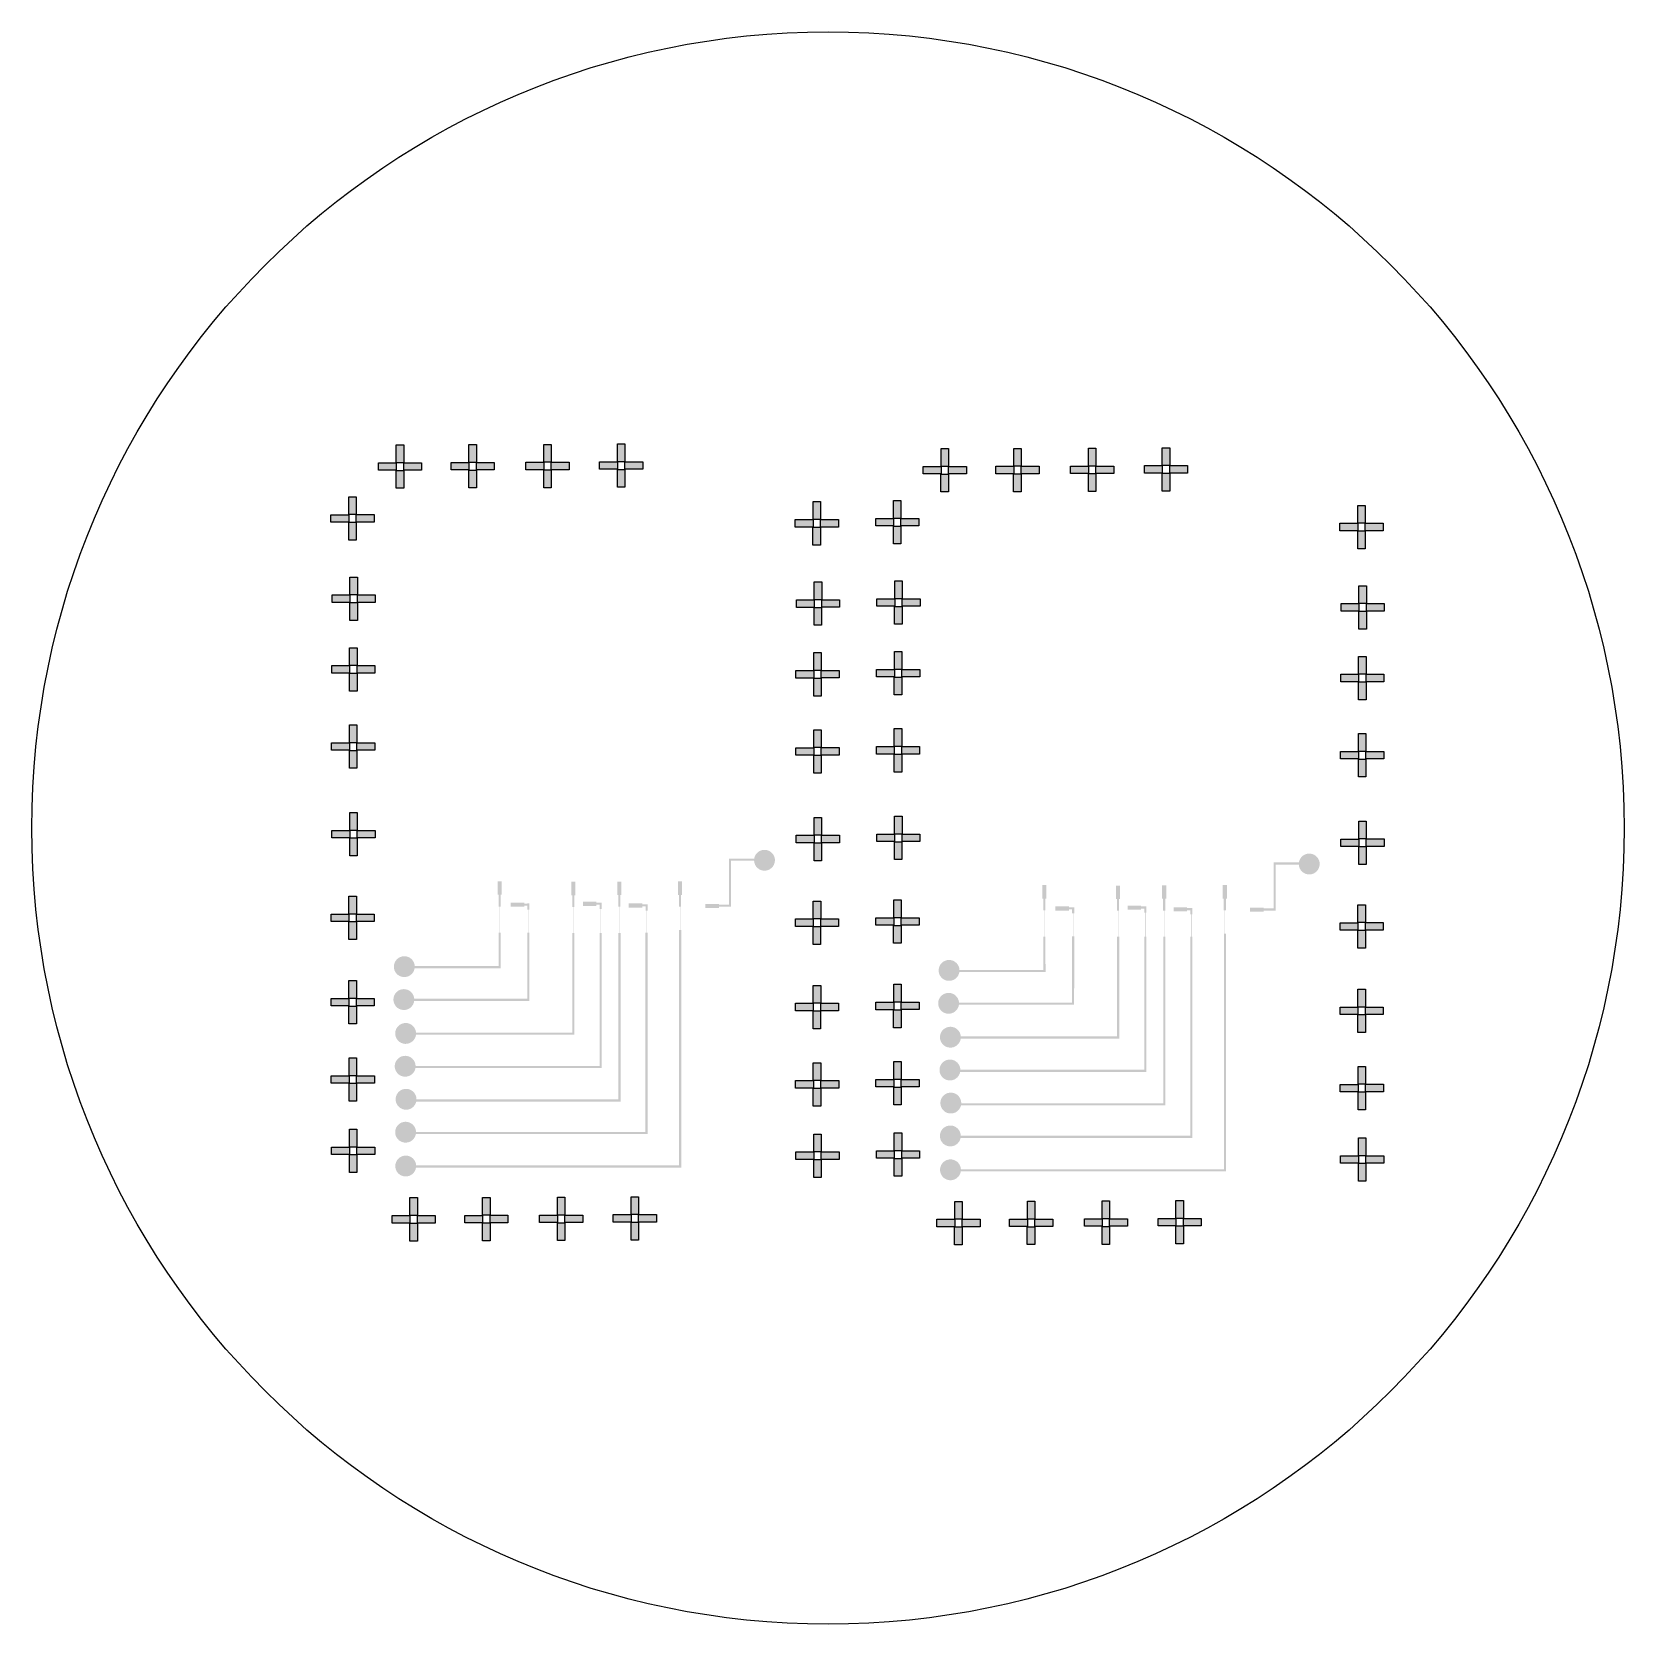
# Model space of a CAD drawing. Header units: inches. Extents: x 14.9 to 91.1, y 19.1 to 95.3.
import ezdxf

# ---------------------------------------------------------------- set-up
doc = ezdxf.new("R2010")
doc.units = ezdxf.units.IN
doc.header["$MEASUREMENT"] = 0

msp = doc.modelspace()

# ---------------------------------------------------------------- hatches: boundary and pattern name
h = msp.add_hatch(color=5)
h.dxf.hatch_style = 1
h.paths.add_polyline_path([(30.38, 73.055), (30.023, 73.055), (30.023, 72.199), (30.38, 72.199)])
h.paths.add_polyline_path([(31.236, 72.199), (30.38, 72.199), (30.38, 71.841), (31.236, 71.841)])
h.paths.add_polyline_path([(30.024, 72.198), (29.168, 72.198), (29.168, 71.84), (30.024, 71.84)])
h.paths.add_polyline_path([(30.378, 71.835), (30.021, 71.835), (30.021, 70.979), (30.378, 70.979)])
h.paths.add_polyline_path([(30.437, 69.212), (30.079, 69.212), (30.079, 68.356), (30.437, 68.356)])
h.paths.add_polyline_path([(30.08, 68.355), (29.225, 68.355), (29.225, 67.997), (30.08, 67.997)])
h.paths.add_polyline_path([(30.434, 67.992), (30.077, 67.992), (30.077, 67.136), (30.434, 67.136)])
h.paths.add_polyline_path([(31.292, 68.356), (30.436, 68.356), (30.436, 67.998), (31.292, 67.998)])
h.paths.add_polyline_path([(30.419, 65.83), (30.062, 65.83), (30.062, 64.974), (30.419, 64.974)])
h.paths.add_polyline_path([(30.063, 64.973), (29.207, 64.973), (29.207, 64.615), (30.063, 64.615)])
h.paths.add_polyline_path([(30.417, 64.609), (30.059, 64.609), (30.059, 63.754), (30.417, 63.754)])
h.paths.add_polyline_path([(31.275, 64.974), (30.419, 64.974), (30.419, 64.616), (31.275, 64.616)])
h.paths.add_polyline_path([(30.415, 62.138), (30.058, 62.138), (30.058, 61.282), (30.415, 61.282)])
h.paths.add_polyline_path([(30.059, 61.281), (29.203, 61.281), (29.203, 60.923), (30.059, 60.923)])
h.paths.add_polyline_path([(30.413, 60.918), (30.055, 60.918), (30.055, 60.062), (30.413, 60.062)])
h.paths.add_polyline_path([(31.271, 61.282), (30.415, 61.282), (30.415, 60.925), (31.271, 60.925)])
h.paths.add_polyline_path([(30.43, 57.947), (30.073, 57.947), (30.073, 57.091), (30.43, 57.091)])
h.paths.add_polyline_path([(30.074, 57.09), (29.218, 57.09), (29.218, 56.733), (30.074, 56.733)])
h.paths.add_polyline_path([(30.428, 56.727), (30.07, 56.727), (30.07, 55.871), (30.428, 55.871)])
h.paths.add_polyline_path([(31.286, 57.091), (30.43, 57.091), (30.43, 56.734), (31.286, 56.734)])
h.paths.add_polyline_path([(30.389, 53.943), (30.032, 53.943), (30.032, 53.087), (30.389, 53.087)])
h.paths.add_polyline_path([(30.033, 53.086), (29.177, 53.086), (29.177, 52.729), (30.033, 52.729)])
h.paths.add_polyline_path([(30.387, 52.723), (30.029, 52.723), (30.029, 51.867), (30.387, 51.867)])
h.paths.add_polyline_path([(31.245, 53.087), (30.389, 53.087), (30.389, 52.73), (31.245, 52.73)])
h.paths.add_polyline_path([(30.388, 49.905), (30.031, 49.905), (30.031, 49.049), (30.388, 49.049)])
h.paths.add_polyline_path([(30.032, 49.048), (29.176, 49.048), (29.176, 48.69), (30.032, 48.69)])
h.paths.add_polyline_path([(30.386, 48.685), (30.028, 48.685), (30.028, 47.829), (30.386, 47.829)])
h.paths.add_polyline_path([(31.243, 49.049), (30.388, 49.049), (30.388, 48.692), (31.243, 48.692)])
h.paths.add_polyline_path([(30.395, 46.207), (30.037, 46.207), (30.037, 45.351), (30.395, 45.351)])
h.paths.add_polyline_path([(30.038, 45.35), (29.183, 45.35), (29.183, 44.992), (30.038, 44.992)])
h.paths.add_polyline_path([(30.392, 44.987), (30.035, 44.987), (30.035, 44.131), (30.392, 44.131)])
h.paths.add_polyline_path([(31.25, 45.351), (30.394, 45.351), (30.394, 44.993), (31.25, 44.993)])
h.paths.add_polyline_path([(30.415, 42.792), (30.058, 42.792), (30.058, 41.936), (30.415, 41.936)])
h.paths.add_polyline_path([(30.059, 41.935), (29.203, 41.935), (29.203, 41.578), (30.059, 41.578)])
h.paths.add_polyline_path([(30.413, 41.572), (30.056, 41.572), (30.056, 40.716), (30.413, 40.716)])
h.paths.add_polyline_path([(31.271, 41.936), (30.415, 41.936), (30.415, 41.579), (31.271, 41.579)])
h.paths.add_polyline_path([(33.308, 39.514), (32.951, 39.514), (32.951, 38.658), (33.308, 38.658)])
h.paths.add_polyline_path([(32.952, 38.657), (32.096, 38.657), (32.096, 38.299), (32.952, 38.299)])
h.paths.add_polyline_path([(33.306, 38.294), (32.948, 38.294), (32.948, 37.438), (33.306, 37.438)])
h.paths.add_polyline_path([(34.163, 38.658), (33.308, 38.658), (33.308, 38.301), (34.163, 38.301)])
h.paths.add_polyline_path([(36.784, 39.525), (36.427, 39.525), (36.427, 38.67), (36.784, 38.67)])
h.paths.add_polyline_path([(36.428, 38.668), (35.572, 38.668), (35.572, 38.311), (36.428, 38.311)])
h.paths.add_polyline_path([(36.782, 38.305), (36.424, 38.305), (36.424, 37.449), (36.782, 37.449)])
h.paths.add_polyline_path([(37.64, 38.669), (36.784, 38.669), (36.784, 38.312), (37.64, 38.312)])
h.paths.add_polyline_path([(40.366, 39.536), (40.009, 39.536), (40.009, 38.68), (40.366, 38.68)])
h.paths.add_polyline_path([(40.364, 38.316), (40.006, 38.316), (40.006, 37.46), (40.364, 37.46)])
h.paths.add_polyline_path([(41.222, 38.68), (40.366, 38.68), (40.366, 38.323), (41.222, 38.323)])
h.paths.add_polyline_path([(40.01, 38.679), (39.154, 38.679), (39.154, 38.321), (40.01, 38.321)])
h.paths.add_polyline_path([(43.895, 39.558), (43.538, 39.558), (43.538, 38.702), (43.895, 38.702)])
h.paths.add_polyline_path([(43.539, 38.701), (42.683, 38.701), (42.683, 38.344), (43.539, 38.344)])
h.paths.add_polyline_path([(43.893, 38.338), (43.535, 38.338), (43.535, 37.482), (43.893, 37.482)])
h.paths.add_polyline_path([(44.751, 38.702), (43.895, 38.702), (43.895, 38.345), (44.751, 38.345)])
h.paths.add_polyline_path([(52.632, 42.559), (52.275, 42.559), (52.275, 41.703), (52.632, 41.703)])
h.paths.add_polyline_path([(52.276, 41.702), (51.42, 41.702), (51.42, 41.345), (52.276, 41.345)])
h.paths.add_polyline_path([(52.63, 41.339), (52.273, 41.339), (52.273, 40.483), (52.63, 40.483)])
h.paths.add_polyline_path([(53.488, 41.703), (52.632, 41.703), (52.632, 41.346), (53.488, 41.346)])
h.paths.add_polyline_path([(52.612, 45.974), (52.254, 45.974), (52.254, 45.118), (52.612, 45.118)])
h.paths.add_polyline_path([(52.609, 44.754), (52.252, 44.754), (52.252, 43.898), (52.609, 43.898)])
h.paths.add_polyline_path([(53.467, 45.118), (52.611, 45.118), (52.611, 44.761), (53.467, 44.761)])
h.paths.add_polyline_path([(52.255, 45.117), (51.4, 45.117), (51.4, 44.759), (52.255, 44.759)])
h.paths.add_polyline_path([(52.605, 49.672), (52.248, 49.672), (52.248, 48.816), (52.605, 48.816)])
h.paths.add_polyline_path([(52.603, 48.452), (52.245, 48.452), (52.245, 47.596), (52.603, 47.596)])
h.paths.add_polyline_path([(52.249, 48.815), (51.393, 48.815), (51.393, 48.458), (52.249, 48.458)])
h.paths.add_polyline_path([(53.46, 48.816), (52.605, 48.816), (52.605, 48.459), (53.46, 48.459)])
h.paths.add_polyline_path([(52.606, 53.71), (52.249, 53.71), (52.249, 52.854), (52.606, 52.854)])
h.paths.add_polyline_path([(52.604, 52.49), (52.246, 52.49), (52.246, 51.634), (52.604, 51.634)])
h.paths.add_polyline_path([(52.25, 52.853), (51.394, 52.853), (51.394, 52.496), (52.25, 52.496)])
h.paths.add_polyline_path([(53.462, 52.854), (52.606, 52.854), (52.606, 52.497), (53.462, 52.497)])
h.paths.add_polyline_path([(52.647, 57.714), (52.29, 57.714), (52.29, 56.858), (52.647, 56.858)])
h.paths.add_polyline_path([(52.645, 56.494), (52.287, 56.494), (52.287, 55.638), (52.645, 55.638)])
h.paths.add_polyline_path([(52.291, 56.857), (51.435, 56.857), (51.435, 56.5), (52.291, 56.5)])
h.paths.add_polyline_path([(53.503, 56.858), (52.647, 56.858), (52.647, 56.501), (53.503, 56.501)])
h.paths.add_polyline_path([(52.632, 61.905), (52.275, 61.905), (52.275, 61.049), (52.632, 61.049)])
h.paths.add_polyline_path([(52.63, 60.685), (52.272, 60.685), (52.272, 59.829), (52.63, 59.829)])
h.paths.add_polyline_path([(52.276, 61.048), (51.42, 61.048), (51.42, 60.691), (52.276, 60.691)])
h.paths.add_polyline_path([(53.488, 61.049), (52.632, 61.049), (52.632, 60.692), (53.488, 60.692)])
h.paths.add_polyline_path([(52.636, 65.597), (52.279, 65.597), (52.279, 64.741), (52.636, 64.741)])
h.paths.add_polyline_path([(52.634, 64.377), (52.276, 64.377), (52.276, 63.521), (52.634, 63.521)])
h.paths.add_polyline_path([(52.28, 64.74), (51.424, 64.74), (51.424, 64.382), (52.28, 64.382)])
h.paths.add_polyline_path([(53.492, 64.741), (52.636, 64.741), (52.636, 64.383), (53.492, 64.383)])
h.paths.add_polyline_path([(52.654, 68.979), (52.296, 68.979), (52.296, 68.123), (52.654, 68.123)])
h.paths.add_polyline_path([(52.297, 68.122), (51.442, 68.122), (51.442, 67.764), (52.297, 67.764)])
h.paths.add_polyline_path([(52.651, 67.759), (52.294, 67.759), (52.294, 66.903), (52.651, 66.903)])
h.paths.add_polyline_path([(53.509, 68.123), (52.653, 68.123), (52.653, 67.765), (53.509, 67.765)])
h.paths.add_polyline_path([(52.597, 72.822), (52.24, 72.822), (52.24, 71.966), (52.597, 71.966)])
h.paths.add_polyline_path([(52.241, 71.965), (51.385, 71.965), (51.385, 71.607), (52.241, 71.607)])
h.paths.add_polyline_path([(52.595, 71.602), (52.238, 71.602), (52.238, 70.746), (52.595, 70.746)])
h.paths.add_polyline_path([(53.453, 71.966), (52.597, 71.966), (52.597, 71.608), (53.453, 71.608)])
h.paths.add_polyline_path([(43.24, 75.584), (42.883, 75.584), (42.883, 74.728), (43.24, 74.728)])
h.paths.add_polyline_path([(42.884, 74.727), (42.028, 74.727), (42.028, 74.369), (42.884, 74.369)])
h.paths.add_polyline_path([(43.238, 74.364), (42.88, 74.364), (42.88, 73.508), (43.238, 73.508)])
h.paths.add_polyline_path([(44.096, 74.728), (43.24, 74.728), (43.24, 74.371), (44.096, 74.371)])
h.paths.add_polyline_path([(39.711, 75.562), (39.354, 75.562), (39.354, 74.706), (39.711, 74.706)])
h.paths.add_polyline_path([(39.355, 74.705), (38.499, 74.705), (38.499, 74.347), (39.355, 74.347)])
h.paths.add_polyline_path([(39.709, 74.342), (39.351, 74.342), (39.351, 73.486), (39.709, 73.486)])
h.paths.add_polyline_path([(40.567, 74.706), (39.711, 74.706), (39.711, 74.349), (40.567, 74.349)])
h.paths.add_polyline_path([(36.129, 75.551), (35.772, 75.551), (35.772, 74.695), (36.129, 74.695)])
h.paths.add_polyline_path([(35.773, 74.694), (34.917, 74.694), (34.917, 74.337), (35.773, 74.337)])
h.paths.add_polyline_path([(36.127, 74.331), (35.769, 74.331), (35.769, 73.475), (36.127, 73.475)])
h.paths.add_polyline_path([(36.985, 74.695), (36.129, 74.695), (36.129, 74.338), (36.985, 74.338)])
h.paths.add_polyline_path([(32.653, 75.54), (32.296, 75.54), (32.296, 74.684), (32.653, 74.684)])
h.paths.add_polyline_path([(32.297, 74.683), (31.441, 74.683), (31.441, 74.325), (32.297, 74.325)])
h.paths.add_polyline_path([(32.651, 74.32), (32.293, 74.32), (32.293, 73.464), (32.651, 73.464)])
h.paths.add_polyline_path([(33.509, 74.684), (32.653, 74.684), (32.653, 74.326), (33.509, 74.326)])
h = msp.add_hatch(color=5)
h.dxf.hatch_style = 1
h.paths.add_polyline_path([(56.449, 72.875), (56.092, 72.875), (56.092, 72.019), (56.449, 72.019)])
h.paths.add_polyline_path([(57.305, 72.019), (56.449, 72.019), (56.449, 71.661), (57.305, 71.661)])
h.paths.add_polyline_path([(56.093, 72.018), (55.237, 72.018), (55.237, 71.66), (56.093, 71.66)])
h.paths.add_polyline_path([(56.447, 71.655), (56.09, 71.655), (56.09, 70.799), (56.447, 70.799)])
h.paths.add_polyline_path([(56.506, 69.032), (56.148, 69.032), (56.148, 68.176), (56.506, 68.176)])
h.paths.add_polyline_path([(56.149, 68.175), (55.293, 68.175), (55.293, 67.817), (56.149, 67.817)])
h.paths.add_polyline_path([(56.503, 67.812), (56.146, 67.812), (56.146, 66.956), (56.503, 66.956)])
h.paths.add_polyline_path([(57.361, 68.176), (56.505, 68.176), (56.505, 67.818), (57.361, 67.818)])
h.paths.add_polyline_path([(56.488, 65.65), (56.131, 65.65), (56.131, 64.794), (56.488, 64.794)])
h.paths.add_polyline_path([(56.132, 64.793), (55.276, 64.793), (55.276, 64.435), (56.132, 64.435)])
h.paths.add_polyline_path([(56.486, 64.429), (56.128, 64.429), (56.128, 63.574), (56.486, 63.574)])
h.paths.add_polyline_path([(57.344, 64.794), (56.488, 64.794), (56.488, 64.436), (57.344, 64.436)])
h.paths.add_polyline_path([(56.484, 61.958), (56.127, 61.958), (56.127, 61.102), (56.484, 61.102)])
h.paths.add_polyline_path([(56.128, 61.101), (55.272, 61.101), (55.272, 60.744), (56.128, 60.744)])
h.paths.add_polyline_path([(56.482, 60.738), (56.124, 60.738), (56.124, 59.882), (56.482, 59.882)])
h.paths.add_polyline_path([(57.34, 61.102), (56.484, 61.102), (56.484, 60.745), (57.34, 60.745)])
h.paths.add_polyline_path([(56.499, 57.767), (56.142, 57.767), (56.142, 56.911), (56.499, 56.911)])
h.paths.add_polyline_path([(56.143, 56.91), (55.287, 56.91), (55.287, 56.553), (56.143, 56.553)])
h.paths.add_polyline_path([(56.497, 56.547), (56.139, 56.547), (56.139, 55.691), (56.497, 55.691)])
h.paths.add_polyline_path([(57.355, 56.911), (56.499, 56.911), (56.499, 56.554), (57.355, 56.554)])
h.paths.add_polyline_path([(56.458, 53.763), (56.101, 53.763), (56.101, 52.907), (56.458, 52.907)])
h.paths.add_polyline_path([(56.102, 52.906), (55.246, 52.906), (55.246, 52.549), (56.102, 52.549)])
h.paths.add_polyline_path([(56.456, 52.543), (56.098, 52.543), (56.098, 51.687), (56.456, 51.687)])
h.paths.add_polyline_path([(57.314, 52.907), (56.458, 52.907), (56.458, 52.55), (57.314, 52.55)])
h.paths.add_polyline_path([(56.457, 49.725), (56.099, 49.725), (56.099, 48.869), (56.457, 48.869)])
h.paths.add_polyline_path([(56.101, 48.868), (55.245, 48.868), (55.245, 48.51), (56.101, 48.51)])
h.paths.add_polyline_path([(56.455, 48.505), (56.097, 48.505), (56.097, 47.649), (56.455, 47.649)])
h.paths.add_polyline_path([(57.312, 48.869), (56.457, 48.869), (56.457, 48.512), (57.312, 48.512)])
h.paths.add_polyline_path([(56.464, 46.027), (56.106, 46.027), (56.106, 45.171), (56.464, 45.171)])
h.paths.add_polyline_path([(56.107, 45.17), (55.252, 45.17), (55.252, 44.812), (56.107, 44.812)])
h.paths.add_polyline_path([(56.461, 44.807), (56.104, 44.807), (56.104, 43.951), (56.461, 43.951)])
h.paths.add_polyline_path([(57.319, 45.171), (56.463, 45.171), (56.463, 44.813), (57.319, 44.813)])
h.paths.add_polyline_path([(56.484, 42.612), (56.127, 42.612), (56.127, 41.756), (56.484, 41.756)])
h.paths.add_polyline_path([(56.128, 41.755), (55.272, 41.755), (55.272, 41.398), (56.128, 41.398)])
h.paths.add_polyline_path([(56.482, 41.392), (56.125, 41.392), (56.125, 40.536), (56.482, 40.536)])
h.paths.add_polyline_path([(57.34, 41.756), (56.484, 41.756), (56.484, 41.399), (57.34, 41.399)])
h.paths.add_polyline_path([(59.377, 39.334), (59.02, 39.334), (59.02, 38.478), (59.377, 38.478)])
h.paths.add_polyline_path([(59.021, 38.477), (58.165, 38.477), (58.165, 38.119), (59.021, 38.119)])
h.paths.add_polyline_path([(59.375, 38.114), (59.017, 38.114), (59.017, 37.258), (59.375, 37.258)])
h.paths.add_polyline_path([(60.232, 38.478), (59.377, 38.478), (59.377, 38.121), (60.232, 38.121)])
h.paths.add_polyline_path([(62.853, 39.345), (62.496, 39.345), (62.496, 38.49), (62.853, 38.49)])
h.paths.add_polyline_path([(62.497, 38.488), (61.641, 38.488), (61.641, 38.131), (62.497, 38.131)])
h.paths.add_polyline_path([(62.851, 38.125), (62.493, 38.125), (62.493, 37.269), (62.851, 37.269)])
h.paths.add_polyline_path([(63.709, 38.489), (62.853, 38.489), (62.853, 38.132), (63.709, 38.132)])
h.paths.add_polyline_path([(66.435, 39.356), (66.078, 39.356), (66.078, 38.5), (66.435, 38.5)])
h.paths.add_polyline_path([(66.433, 38.136), (66.075, 38.136), (66.075, 37.28), (66.433, 37.28)])
h.paths.add_polyline_path([(67.291, 38.5), (66.435, 38.5), (66.435, 38.143), (67.291, 38.143)])
h.paths.add_polyline_path([(66.079, 38.499), (65.223, 38.499), (65.223, 38.142), (66.079, 38.142)])
h.paths.add_polyline_path([(69.964, 39.378), (69.607, 39.378), (69.607, 38.522), (69.964, 38.522)])
h.paths.add_polyline_path([(69.608, 38.521), (68.752, 38.521), (68.752, 38.164), (69.608, 38.164)])
h.paths.add_polyline_path([(69.962, 38.158), (69.604, 38.158), (69.604, 37.302), (69.962, 37.302)])
h.paths.add_polyline_path([(70.82, 38.522), (69.964, 38.522), (69.964, 38.165), (70.82, 38.165)])
h.paths.add_polyline_path([(78.701, 42.379), (78.344, 42.379), (78.344, 41.523), (78.701, 41.523)])
h.paths.add_polyline_path([(78.345, 41.522), (77.489, 41.522), (77.489, 41.165), (78.345, 41.165)])
h.paths.add_polyline_path([(78.699, 41.159), (78.342, 41.159), (78.342, 40.303), (78.699, 40.303)])
h.paths.add_polyline_path([(79.557, 41.523), (78.701, 41.523), (78.701, 41.166), (79.557, 41.166)])
h.paths.add_polyline_path([(78.681, 45.794), (78.323, 45.794), (78.323, 44.938), (78.681, 44.938)])
h.paths.add_polyline_path([(78.678, 44.574), (78.321, 44.574), (78.321, 43.718), (78.678, 43.718)])
h.paths.add_polyline_path([(79.536, 44.938), (78.68, 44.938), (78.68, 44.581), (79.536, 44.581)])
h.paths.add_polyline_path([(78.324, 44.937), (77.469, 44.937), (77.469, 44.579), (78.324, 44.579)])
h.paths.add_polyline_path([(78.674, 49.492), (78.316, 49.492), (78.316, 48.636), (78.674, 48.636)])
h.paths.add_polyline_path([(78.672, 48.272), (78.314, 48.272), (78.314, 47.416), (78.672, 47.416)])
h.paths.add_polyline_path([(78.318, 48.635), (77.462, 48.635), (77.462, 48.278), (78.318, 48.278)])
h.paths.add_polyline_path([(79.529, 48.636), (78.674, 48.636), (78.674, 48.279), (79.529, 48.279)])
h.paths.add_polyline_path([(78.675, 53.53), (78.318, 53.53), (78.318, 52.674), (78.675, 52.674)])
h.paths.add_polyline_path([(78.673, 52.31), (78.315, 52.31), (78.315, 51.454), (78.673, 51.454)])
h.paths.add_polyline_path([(78.319, 52.673), (77.463, 52.673), (77.463, 52.316), (78.319, 52.316)])
h.paths.add_polyline_path([(79.531, 52.674), (78.675, 52.674), (78.675, 52.317), (79.531, 52.317)])
h.paths.add_polyline_path([(78.716, 57.534), (78.359, 57.534), (78.359, 56.678), (78.716, 56.678)])
h.paths.add_polyline_path([(78.714, 56.314), (78.356, 56.314), (78.356, 55.458), (78.714, 55.458)])
h.paths.add_polyline_path([(78.36, 56.677), (77.504, 56.677), (77.504, 56.32), (78.36, 56.32)])
h.paths.add_polyline_path([(79.572, 56.678), (78.716, 56.678), (78.716, 56.321), (79.572, 56.321)])
h.paths.add_polyline_path([(78.701, 61.725), (78.344, 61.725), (78.344, 60.869), (78.701, 60.869)])
h.paths.add_polyline_path([(78.699, 60.505), (78.341, 60.505), (78.341, 59.649), (78.699, 59.649)])
h.paths.add_polyline_path([(78.345, 60.868), (77.489, 60.868), (77.489, 60.511), (78.345, 60.511)])
h.paths.add_polyline_path([(79.557, 60.869), (78.701, 60.869), (78.701, 60.512), (79.557, 60.512)])
h.paths.add_polyline_path([(78.705, 65.417), (78.348, 65.417), (78.348, 64.561), (78.705, 64.561)])
h.paths.add_polyline_path([(78.703, 64.197), (78.345, 64.197), (78.345, 63.341), (78.703, 63.341)])
h.paths.add_polyline_path([(78.349, 64.56), (77.493, 64.56), (77.493, 64.202), (78.349, 64.202)])
h.paths.add_polyline_path([(79.561, 64.561), (78.705, 64.561), (78.705, 64.203), (79.561, 64.203)])
h.paths.add_polyline_path([(78.723, 68.799), (78.365, 68.799), (78.365, 67.943), (78.723, 67.943)])
h.paths.add_polyline_path([(78.366, 67.942), (77.51, 67.942), (77.51, 67.584), (78.366, 67.584)])
h.paths.add_polyline_path([(78.72, 67.579), (78.363, 67.579), (78.363, 66.723), (78.72, 66.723)])
h.paths.add_polyline_path([(79.578, 67.943), (78.722, 67.943), (78.722, 67.585), (79.578, 67.585)])
h.paths.add_polyline_path([(78.666, 72.642), (78.309, 72.642), (78.309, 71.786), (78.666, 71.786)])
h.paths.add_polyline_path([(78.31, 71.785), (77.454, 71.785), (77.454, 71.427), (78.31, 71.427)])
h.paths.add_polyline_path([(78.664, 71.422), (78.307, 71.422), (78.307, 70.566), (78.664, 70.566)])
h.paths.add_polyline_path([(79.522, 71.786), (78.666, 71.786), (78.666, 71.429), (79.522, 71.429)])
h.paths.add_polyline_path([(69.309, 75.404), (68.952, 75.404), (68.952, 74.548), (69.309, 74.548)])
h.paths.add_polyline_path([(68.953, 74.547), (68.097, 74.547), (68.097, 74.189), (68.953, 74.189)])
h.paths.add_polyline_path([(69.307, 74.184), (68.949, 74.184), (68.949, 73.328), (69.307, 73.328)])
h.paths.add_polyline_path([(70.165, 74.548), (69.309, 74.548), (69.309, 74.191), (70.165, 74.191)])
h.paths.add_polyline_path([(65.78, 75.382), (65.423, 75.382), (65.423, 74.526), (65.78, 74.526)])
h.paths.add_polyline_path([(65.424, 74.525), (64.568, 74.525), (64.568, 74.167), (65.424, 74.167)])
h.paths.add_polyline_path([(65.778, 74.162), (65.42, 74.162), (65.42, 73.306), (65.778, 73.306)])
h.paths.add_polyline_path([(66.636, 74.526), (65.78, 74.526), (65.78, 74.169), (66.636, 74.169)])
h.paths.add_polyline_path([(62.198, 75.371), (61.841, 75.371), (61.841, 74.515), (62.198, 74.515)])
h.paths.add_polyline_path([(61.842, 74.514), (60.986, 74.514), (60.986, 74.157), (61.842, 74.157)])
h.paths.add_polyline_path([(62.196, 74.151), (61.838, 74.151), (61.838, 73.295), (62.196, 73.295)])
h.paths.add_polyline_path([(63.054, 74.515), (62.198, 74.515), (62.198, 74.158), (63.054, 74.158)])
h.paths.add_polyline_path([(58.722, 75.36), (58.365, 75.36), (58.365, 74.504), (58.722, 74.504)])
h.paths.add_polyline_path([(58.366, 74.503), (57.51, 74.503), (57.51, 74.145), (58.366, 74.145)])
h.paths.add_polyline_path([(58.72, 74.14), (58.362, 74.14), (58.362, 73.284), (58.72, 73.284)])
h.paths.add_polyline_path([(59.578, 74.504), (58.722, 74.504), (58.722, 74.146), (59.578, 74.146)])
h = msp.add_hatch(color=1)
h.dxf.hatch_style = 1
h.paths.add_polyline_path([(37.238, 52.19), (37.238, 53.445), (37.194, 53.445), (37.194, 54.007), (37.143, 54.007), (37.143, 54.653), (37.343, 54.653), (37.343, 54.007), (37.294, 54.007), (37.294, 53.445), (37.258, 53.445), (37.258, 52.19), (37.288, 52.19), (37.297, 50.594), (37.298, 50.594), (37.298, 50.494), (33.175, 50.494, -19.926166), (33.18, 50.594), (37.197, 50.594), (37.188, 52.19)])
h.paths.add_polyline_path([(33.154, 48.929), (38.667, 48.929), (38.667, 49.006), (38.668, 52.196), (38.629, 52.196), (38.629, 52.625), (38.609, 52.625), (38.609, 52.196), (38.568, 52.196), (38.568, 49.029), (33.157, 49.029, 19.937506)])
h.paths.add_polyline_path([(38.629, 52.832), (38.609, 52.832), (38.609, 52.625), (38.629, 52.625)])
h.paths.add_polyline_path([(38.629, 53.293), (38.67, 53.293), (38.67, 53.491), (38.671, 53.491), (38.671, 53.591), (38.67, 53.591), (38.57, 53.592), (38.57, 53.591), (38.417, 53.591), (38.417, 53.635), (38.177, 53.635), (38.177, 53.435), (38.417, 53.435), (38.417, 53.491), (38.57, 53.491), (38.57, 53.293), (38.609, 53.293), (38.609, 52.832), (38.629, 52.832)])
h.paths.add_polyline_path([(38.177, 53.635), (37.974, 53.635), (37.974, 53.435), (38.177, 53.435)])
h.paths.add_polyline_path([(37.974, 53.635), (37.77, 53.635), (37.77, 53.435), (37.974, 53.435)])
h.paths.add_polyline_path([(40.824, 52.186), (40.783, 52.186), (40.783, 52.625), (40.763, 52.625), (40.763, 52.186), (40.724, 52.186), (40.724, 47.408), (33.243, 47.408, 19.939194), (33.24, 47.308), (40.824, 47.308)], flags=17)
h.paths.add_polyline_path([(40.783, 52.831), (40.763, 52.831), (40.763, 52.625), (40.783, 52.625)])
h.paths.add_polyline_path([(40.783, 53.421), (40.819, 53.421), (40.819, 53.983), (40.868, 53.983), (40.868, 54.262), (40.668, 54.262), (40.668, 53.983), (40.719, 53.983), (40.719, 53.421), (40.763, 53.421), (40.763, 52.831), (40.783, 52.831)])
h.paths.add_polyline_path([(40.868, 54.465), (40.668, 54.465), (40.668, 54.262), (40.868, 54.262)])
h.paths.add_polyline_path([(40.868, 54.629), (40.668, 54.629), (40.668, 54.465), (40.868, 54.465)])
h.paths.add_polyline_path([(41.62, 53.674), (41.417, 53.674), (41.417, 53.474), (41.62, 53.474)])
h.paths.add_polyline_path([(41.417, 53.674), (41.224, 53.674), (41.224, 53.474), (41.417, 53.474)])
h.paths.add_polyline_path([(42.124, 53.63), (42.124, 53.63), (42.024, 53.631), (42.024, 53.63), (41.87, 53.63), (41.87, 53.674), (41.62, 53.674), (41.62, 53.474), (41.87, 53.474), (41.87, 53.53), (42.024, 53.53), (42.024, 53.332), (42.063, 53.332), (42.063, 52.83), (42.083, 52.83), (42.083, 53.332), (42.124, 53.332), (42.124, 53.53)])
h.paths.add_polyline_path([(42.083, 52.83), (42.063, 52.83), (42.063, 52.625), (42.083, 52.625)])
h.paths.add_polyline_path([(42.124, 52.187), (42.083, 52.187), (42.083, 52.625), (42.063, 52.625), (42.063, 52.187), (42.024, 52.187), (42.024, 45.813), (33.222, 45.813, 19.886149), (33.214, 45.713), (42.124, 45.713)])
h.paths.add_polyline_path([(33.252, 44.112), (43.028, 44.112), (43.028, 52.184), (42.986, 52.184), (42.986, 52.625), (42.966, 52.625), (42.966, 52.184), (42.928, 52.184), (42.928, 44.212), (33.264, 44.212, 19.808237)], flags=17)
h.paths.add_polyline_path([(42.986, 52.83), (42.966, 52.83), (42.966, 52.625), (42.986, 52.625)])
h.paths.add_polyline_path([(42.986, 53.434), (43.023, 53.434), (43.023, 53.996), (43.071, 53.996), (43.071, 54.251), (42.871, 54.251), (42.871, 53.996), (42.923, 53.996), (42.923, 53.434), (42.966, 53.434), (42.966, 52.83), (42.986, 52.83)])
h.paths.add_polyline_path([(43.071, 54.454), (42.871, 54.454), (42.871, 54.251), (43.071, 54.251)])
h.paths.add_polyline_path([(43.071, 54.643), (42.871, 54.643), (42.871, 54.454), (43.071, 54.454)])
h.paths.add_polyline_path([(43.844, 53.593), (43.641, 53.593), (43.641, 53.393), (43.844, 53.393)])
h.paths.add_polyline_path([(43.641, 53.593), (43.424, 53.593), (43.424, 53.393), (43.641, 53.393)])
h.paths.add_polyline_path([(44.325, 53.549), (44.324, 53.549), (44.224, 53.549), (44.224, 53.549), (44.07, 53.549), (44.07, 53.593), (43.844, 53.593), (43.844, 53.393), (44.07, 53.393), (44.07, 53.449), (44.224, 53.449), (44.224, 53.251), (44.263, 53.251), (44.263, 52.829), (44.283, 52.829), (44.283, 53.251), (44.324, 53.251), (44.324, 53.449)])
h.paths.add_polyline_path([(44.283, 52.829), (44.263, 52.829), (44.263, 52.625), (44.283, 52.625)])
h.paths.add_polyline_path([(44.283, 52.625), (44.263, 52.625), (44.263, 52.189), (44.222, 52.189), (44.222, 42.657), (33.241, 42.657, 19.882417), (33.233, 42.557), (44.322, 42.557), (44.322, 52.189), (44.283, 52.189)])
h.paths.add_polyline_path([(45.93, 52.32), (45.892, 52.32), (45.892, 52.625), (45.872, 52.625), (45.872, 52.32), (45.83, 52.32), (45.83, 41.057), (33.247, 41.057, 19.930213), (33.243, 40.957), (45.93, 40.957)])
h.paths.add_polyline_path([(45.892, 53.442), (45.929, 53.442), (45.929, 54.004), (45.977, 54.004), (45.977, 54.214), (45.777, 54.214), (45.777, 54.004), (45.829, 54.004), (45.829, 53.442), (45.872, 53.442), (45.872, 52.829), (45.892, 52.829)])
h.paths.add_polyline_path([(45.892, 52.829), (45.872, 52.829), (45.872, 52.625), (45.892, 52.625)])
h.paths.add_polyline_path([(45.977, 54.417), (45.777, 54.417), (45.777, 54.214), (45.977, 54.214)])
h.paths.add_polyline_path([(45.977, 54.65), (45.777, 54.65), (45.777, 54.417), (45.977, 54.417)])
h.paths.add_polyline_path([(47.36, 53.574), (47.089, 53.574), (47.089, 53.374), (47.36, 53.374)])
h.paths.add_polyline_path([(47.563, 53.574), (47.36, 53.574), (47.36, 53.374), (47.563, 53.374)])
h.paths.add_polyline_path([(48.317, 53.535), (48.316, 53.535), (48.316, 55.636), (49.418, 55.636, 19.916571), (49.423, 55.736), (48.216, 55.736), (48.216, 55.736), (48.216, 53.535), (47.735, 53.535), (47.735, 53.574), (47.563, 53.574), (47.563, 53.374), (47.735, 53.374), (47.735, 53.435), (48.317, 53.435)])
h = msp.add_hatch(color=1)
h.dxf.hatch_style = 1
h.paths.add_polyline_path([(63.307, 52.01), (63.307, 53.265), (63.263, 53.265), (63.263, 53.827), (63.212, 53.827), (63.212, 54.473), (63.412, 54.473), (63.412, 53.827), (63.363, 53.827), (63.363, 53.265), (63.327, 53.265), (63.327, 52.01), (63.357, 52.01), (63.366, 50.414), (63.367, 50.414), (63.367, 50.314), (59.244, 50.314, -19.926166), (59.249, 50.414), (63.266, 50.414), (63.257, 52.01)])
h.paths.add_polyline_path([(59.223, 48.749), (64.736, 48.749), (64.736, 48.826), (64.737, 52.016), (64.698, 52.016), (64.698, 52.445), (64.678, 52.445), (64.678, 52.016), (64.637, 52.016), (64.637, 48.849), (59.226, 48.849, 19.937506)])
h.paths.add_polyline_path([(64.698, 52.652), (64.678, 52.652), (64.678, 52.445), (64.698, 52.445)])
h.paths.add_polyline_path([(64.698, 53.113), (64.739, 53.113), (64.739, 53.311), (64.74, 53.311), (64.74, 53.411), (64.739, 53.411), (64.639, 53.412), (64.639, 53.411), (64.486, 53.411), (64.486, 53.455), (64.246, 53.455), (64.246, 53.255), (64.486, 53.255), (64.486, 53.311), (64.639, 53.311), (64.639, 53.113), (64.678, 53.113), (64.678, 52.652), (64.698, 52.652)])
h.paths.add_polyline_path([(64.246, 53.455), (64.043, 53.455), (64.043, 53.255), (64.246, 53.255)])
h.paths.add_polyline_path([(64.043, 53.455), (63.839, 53.455), (63.839, 53.255), (64.043, 53.255)])
h.paths.add_polyline_path([(66.893, 52.006), (66.852, 52.006), (66.852, 52.445), (66.832, 52.445), (66.832, 52.006), (66.793, 52.006), (66.793, 47.228), (59.312, 47.228, 19.939194), (59.309, 47.128), (66.893, 47.128)], flags=17)
h.paths.add_polyline_path([(66.852, 52.651), (66.832, 52.651), (66.832, 52.445), (66.852, 52.445)])
h.paths.add_polyline_path([(66.852, 53.241), (66.888, 53.241), (66.888, 53.803), (66.937, 53.803), (66.937, 54.082), (66.737, 54.082), (66.737, 53.803), (66.788, 53.803), (66.788, 53.241), (66.832, 53.241), (66.832, 52.651), (66.852, 52.651)])
h.paths.add_polyline_path([(66.937, 54.285), (66.737, 54.285), (66.737, 54.082), (66.937, 54.082)])
h.paths.add_polyline_path([(66.937, 54.449), (66.737, 54.449), (66.737, 54.285), (66.937, 54.285)])
h.paths.add_polyline_path([(67.689, 53.494), (67.486, 53.494), (67.486, 53.294), (67.689, 53.294)])
h.paths.add_polyline_path([(67.486, 53.494), (67.293, 53.494), (67.293, 53.294), (67.486, 53.294)])
h.paths.add_polyline_path([(68.193, 53.45), (68.193, 53.45), (68.093, 53.451), (68.093, 53.45), (67.939, 53.45), (67.939, 53.494), (67.689, 53.494), (67.689, 53.294), (67.939, 53.294), (67.939, 53.35), (68.093, 53.35), (68.093, 53.152), (68.132, 53.152), (68.132, 52.65), (68.152, 52.65), (68.152, 53.152), (68.193, 53.152), (68.193, 53.35)])
h.paths.add_polyline_path([(68.152, 52.65), (68.132, 52.65), (68.132, 52.445), (68.152, 52.445)])
h.paths.add_polyline_path([(68.193, 52.007), (68.152, 52.007), (68.152, 52.445), (68.132, 52.445), (68.132, 52.007), (68.093, 52.007), (68.093, 45.633), (59.291, 45.633, 19.886149), (59.283, 45.533), (68.193, 45.533)])
h.paths.add_polyline_path([(59.321, 43.932), (69.097, 43.932), (69.097, 52.004), (69.055, 52.004), (69.055, 52.445), (69.035, 52.445), (69.035, 52.004), (68.997, 52.004), (68.997, 44.032), (59.333, 44.032, 19.808237)], flags=17)
h.paths.add_polyline_path([(69.055, 52.65), (69.035, 52.65), (69.035, 52.445), (69.055, 52.445)])
h.paths.add_polyline_path([(69.055, 53.254), (69.092, 53.254), (69.092, 53.816), (69.14, 53.816), (69.14, 54.071), (68.94, 54.071), (68.94, 53.816), (68.992, 53.816), (68.992, 53.254), (69.035, 53.254), (69.035, 52.65), (69.055, 52.65)])
h.paths.add_polyline_path([(69.14, 54.274), (68.94, 54.274), (68.94, 54.071), (69.14, 54.071)])
h.paths.add_polyline_path([(69.14, 54.463), (68.94, 54.463), (68.94, 54.274), (69.14, 54.274)])
h.paths.add_polyline_path([(69.913, 53.413), (69.71, 53.413), (69.71, 53.213), (69.913, 53.213)])
h.paths.add_polyline_path([(69.71, 53.413), (69.493, 53.413), (69.493, 53.213), (69.71, 53.213)])
h.paths.add_polyline_path([(70.394, 53.369), (70.393, 53.369), (70.293, 53.369), (70.293, 53.369), (70.139, 53.369), (70.139, 53.413), (69.913, 53.413), (69.913, 53.213), (70.139, 53.213), (70.139, 53.269), (70.293, 53.269), (70.293, 53.071), (70.332, 53.071), (70.332, 52.649), (70.352, 52.649), (70.352, 53.071), (70.393, 53.071), (70.393, 53.269)])
h.paths.add_polyline_path([(70.352, 52.649), (70.332, 52.649), (70.332, 52.445), (70.352, 52.445)])
h.paths.add_polyline_path([(70.352, 52.445), (70.332, 52.445), (70.332, 52.009), (70.291, 52.009), (70.291, 42.477), (59.31, 42.477, 19.882417), (59.302, 42.377), (70.391, 42.377), (70.391, 52.009), (70.352, 52.009)])
h.paths.add_polyline_path([(71.999, 52.14), (71.961, 52.14), (71.961, 52.445), (71.941, 52.445), (71.941, 52.14), (71.899, 52.14), (71.899, 40.877), (59.316, 40.877, 19.930213), (59.312, 40.777), (71.999, 40.777)])
h.paths.add_polyline_path([(71.961, 53.262), (71.998, 53.262), (71.998, 53.824), (72.046, 53.824), (72.046, 54.035), (71.846, 54.035), (71.846, 53.824), (71.898, 53.824), (71.898, 53.262), (71.941, 53.262), (71.941, 52.649), (71.961, 52.649)])
h.paths.add_polyline_path([(71.961, 52.649), (71.941, 52.649), (71.941, 52.445), (71.961, 52.445)])
h.paths.add_polyline_path([(72.046, 54.238), (71.846, 54.238), (71.846, 54.035), (72.046, 54.035)])
h.paths.add_polyline_path([(72.046, 54.47), (71.846, 54.47), (71.846, 54.238), (72.046, 54.238)])
h.paths.add_polyline_path([(73.428, 53.394), (73.158, 53.394), (73.158, 53.194), (73.428, 53.194)])
h.paths.add_polyline_path([(73.631, 53.394), (73.428, 53.394), (73.428, 53.194), (73.631, 53.194)])
h.paths.add_polyline_path([(74.386, 53.355), (74.385, 53.355), (74.385, 55.456), (75.487, 55.456, 19.916571), (75.492, 55.556), (74.285, 55.556), (74.285, 55.556), (74.285, 53.355), (73.804, 53.355), (73.804, 53.394), (73.631, 53.394), (73.631, 53.194), (73.804, 53.194), (73.804, 53.255), (74.386, 53.255)])

# ---------------------------------------------------------------- linework, layer by layer
for points in [[(32.296, 75.54), (32.653, 75.54), (32.653, 74.684), (32.296, 74.684)], [(35.772, 75.551), (36.129, 75.551), (36.129, 74.695), (35.772, 74.695)], [(39.354, 75.562), (39.711, 75.562), (39.711, 74.706), (39.354, 74.706)], [(42.883, 75.584), (43.24, 75.584), (43.24, 74.728), (42.883, 74.728)], [(31.441, 74.325), (31.441, 74.683), (32.297, 74.683), (32.297, 74.325)], [(32.653, 74.326), (32.653, 74.684), (33.509, 74.684), (33.509, 74.326)], [(34.917, 74.337), (34.917, 74.694), (35.773, 74.694), (35.773, 74.337)], [(36.129, 74.338), (36.129, 74.695), (36.985, 74.695), (36.985, 74.338)], [(38.499, 74.347), (38.499, 74.705), (39.355, 74.705), (39.355, 74.347)], [(39.711, 74.349), (39.711, 74.706), (40.567, 74.706), (40.567, 74.349)], [(42.028, 74.369), (42.028, 74.727), (42.884, 74.727), (42.884, 74.369)], [(43.24, 74.371), (43.24, 74.728), (44.096, 74.728), (44.096, 74.371)], [(58.365, 75.36), (58.722, 75.36), (58.722, 74.504), (58.365, 74.504)], [(61.841, 75.371), (62.198, 75.371), (62.198, 74.515), (61.841, 74.515)], [(65.423, 75.382), (65.78, 75.382), (65.78, 74.526), (65.423, 74.526)], [(68.952, 75.404), (69.309, 75.404), (69.309, 74.548), (68.952, 74.548)], [(32.293, 74.32), (32.651, 74.32), (32.651, 73.464), (32.293, 73.464)], [(35.769, 74.331), (36.127, 74.331), (36.127, 73.475), (35.769, 73.475)], [(39.351, 74.342), (39.709, 74.342), (39.709, 73.486), (39.351, 73.486)], [(42.88, 74.364), (43.238, 74.364), (43.238, 73.508), (42.88, 73.508)], [(57.51, 74.145), (57.51, 74.503), (58.366, 74.503), (58.366, 74.145)], [(58.362, 74.14), (58.72, 74.14), (58.72, 73.284), (58.362, 73.284)], [(58.722, 74.146), (58.722, 74.504), (59.578, 74.504), (59.578, 74.146)], [(60.986, 74.157), (60.986, 74.514), (61.842, 74.514), (61.842, 74.157)], [(61.838, 74.151), (62.196, 74.151), (62.196, 73.295), (61.838, 73.295)], [(62.198, 74.158), (62.198, 74.515), (63.054, 74.515), (63.054, 74.158)], [(64.568, 74.167), (64.568, 74.525), (65.424, 74.525), (65.424, 74.167)], [(65.42, 74.162), (65.778, 74.162), (65.778, 73.306), (65.42, 73.306)], [(65.78, 74.169), (65.78, 74.526), (66.636, 74.526), (66.636, 74.169)], [(68.097, 74.189), (68.097, 74.547), (68.953, 74.547), (68.953, 74.189)], [(68.949, 74.184), (69.307, 74.184), (69.307, 73.328), (68.949, 73.328)], [(69.309, 74.191), (69.309, 74.548), (70.165, 74.548), (70.165, 74.191)], [(30.023, 73.055), (30.38, 73.055), (30.38, 72.199), (30.023, 72.199)], [(52.24, 72.822), (52.597, 72.822), (52.597, 71.966), (52.24, 71.966)], [(56.092, 72.875), (56.449, 72.875), (56.449, 72.019), (56.092, 72.019)], [(78.309, 72.642), (78.666, 72.642), (78.666, 71.786), (78.309, 71.786)], [(29.168, 71.84), (29.168, 72.198), (30.024, 72.198), (30.024, 71.84)], [(30.021, 71.835), (30.378, 71.835), (30.378, 70.979), (30.021, 70.979)], [(30.38, 71.841), (30.38, 72.199), (31.236, 72.199), (31.236, 71.841)], [(51.385, 71.607), (51.385, 71.965), (52.241, 71.965), (52.241, 71.607)], [(52.597, 71.608), (52.597, 71.966), (53.453, 71.966), (53.453, 71.608)], [(55.237, 71.66), (55.237, 72.018), (56.093, 72.018), (56.093, 71.66)], [(56.09, 71.655), (56.447, 71.655), (56.447, 70.799), (56.09, 70.799)], [(56.449, 71.661), (56.449, 72.019), (57.305, 72.019), (57.305, 71.661)], [(77.454, 71.427), (77.454, 71.785), (78.31, 71.785), (78.31, 71.427)], [(78.666, 71.429), (78.666, 71.786), (79.522, 71.786), (79.522, 71.429)], [(52.238, 71.602), (52.595, 71.602), (52.595, 70.746), (52.238, 70.746)], [(78.307, 71.422), (78.664, 71.422), (78.664, 70.566), (78.307, 70.566)], [(30.079, 69.212), (30.437, 69.212), (30.437, 68.356), (30.079, 68.356)], [(52.296, 68.979), (52.654, 68.979), (52.654, 68.123), (52.296, 68.123)], [(56.148, 69.032), (56.506, 69.032), (56.506, 68.176), (56.148, 68.176)], [(78.365, 68.799), (78.723, 68.799), (78.723, 67.943), (78.365, 67.943)], [(29.225, 67.997), (29.225, 68.355), (30.08, 68.355), (30.08, 67.997)], [(30.077, 67.992), (30.434, 67.992), (30.434, 67.136), (30.077, 67.136)], [(30.436, 67.998), (30.436, 68.356), (31.292, 68.356), (31.292, 67.998)], [(51.442, 67.764), (51.442, 68.122), (52.297, 68.122), (52.297, 67.764)], [(52.653, 67.765), (52.653, 68.123), (53.509, 68.123), (53.509, 67.765)], [(55.293, 67.817), (55.293, 68.175), (56.149, 68.175), (56.149, 67.817)], [(56.505, 67.818), (56.505, 68.176), (57.361, 68.176), (57.361, 67.818)], [(77.51, 67.584), (77.51, 67.942), (78.366, 67.942), (78.366, 67.584)], [(78.722, 67.585), (78.722, 67.943), (79.578, 67.943), (79.578, 67.585)], [(52.294, 67.759), (52.651, 67.759), (52.651, 66.903), (52.294, 66.903)], [(56.146, 67.812), (56.503, 67.812), (56.503, 66.956), (56.146, 66.956)], [(78.363, 67.579), (78.72, 67.579), (78.72, 66.723), (78.363, 66.723)], [(30.062, 65.83), (30.419, 65.83), (30.419, 64.974), (30.062, 64.974)], [(52.279, 65.597), (52.636, 65.597), (52.636, 64.741), (52.279, 64.741)], [(56.131, 65.65), (56.488, 65.65), (56.488, 64.794), (56.131, 64.794)], [(29.207, 64.615), (29.207, 64.973), (30.063, 64.973), (30.063, 64.615)], [(30.419, 64.616), (30.419, 64.974), (31.275, 64.974), (31.275, 64.616)], [(55.276, 64.435), (55.276, 64.793), (56.132, 64.793), (56.132, 64.435)], [(56.488, 64.436), (56.488, 64.794), (57.344, 64.794), (57.344, 64.436)], [(78.348, 65.417), (78.705, 65.417), (78.705, 64.561), (78.348, 64.561)], [(30.059, 64.609), (30.417, 64.609), (30.417, 63.754), (30.059, 63.754)], [(51.424, 64.382), (51.424, 64.74), (52.28, 64.74), (52.28, 64.382)], [(52.276, 64.377), (52.634, 64.377), (52.634, 63.521), (52.276, 63.521)], [(52.636, 64.383), (52.636, 64.741), (53.492, 64.741), (53.492, 64.383)], [(56.128, 64.429), (56.486, 64.429), (56.486, 63.574), (56.128, 63.574)], [(77.493, 64.202), (77.493, 64.56), (78.349, 64.56), (78.349, 64.202)], [(78.345, 64.197), (78.703, 64.197), (78.703, 63.341), (78.345, 63.341)], [(78.705, 64.203), (78.705, 64.561), (79.561, 64.561), (79.561, 64.203)], [(30.058, 62.138), (30.415, 62.138), (30.415, 61.282), (30.058, 61.282)], [(52.275, 61.905), (52.632, 61.905), (52.632, 61.049), (52.275, 61.049)], [(56.127, 61.958), (56.484, 61.958), (56.484, 61.102), (56.127, 61.102)], [(78.344, 61.725), (78.701, 61.725), (78.701, 60.869), (78.344, 60.869)], [(29.203, 60.923), (29.203, 61.281), (30.059, 61.281), (30.059, 60.923)], [(30.415, 60.925), (30.415, 61.282), (31.271, 61.282), (31.271, 60.925)], [(51.42, 60.691), (51.42, 61.048), (52.276, 61.048), (52.276, 60.691)], [(52.632, 60.692), (52.632, 61.049), (53.488, 61.049), (53.488, 60.692)], [(55.272, 60.744), (55.272, 61.101), (56.128, 61.101), (56.128, 60.744)], [(56.484, 60.745), (56.484, 61.102), (57.34, 61.102), (57.34, 60.745)], [(30.055, 60.918), (30.413, 60.918), (30.413, 60.062), (30.055, 60.062)], [(52.272, 60.685), (52.63, 60.685), (52.63, 59.829), (52.272, 59.829)], [(56.124, 60.738), (56.482, 60.738), (56.482, 59.882), (56.124, 59.882)], [(77.489, 60.511), (77.489, 60.868), (78.345, 60.868), (78.345, 60.511)], [(78.341, 60.505), (78.699, 60.505), (78.699, 59.649), (78.341, 59.649)], [(78.701, 60.512), (78.701, 60.869), (79.557, 60.869), (79.557, 60.512)], [(30.073, 57.947), (30.43, 57.947), (30.43, 57.091), (30.073, 57.091)], [(52.29, 57.714), (52.647, 57.714), (52.647, 56.858), (52.29, 56.858)], [(56.142, 57.767), (56.499, 57.767), (56.499, 56.911), (56.142, 56.911)], [(78.359, 57.534), (78.716, 57.534), (78.716, 56.678), (78.359, 56.678)], [(29.218, 56.733), (29.218, 57.09), (30.074, 57.09), (30.074, 56.733)], [(30.07, 56.727), (30.428, 56.727), (30.428, 55.871), (30.07, 55.871)], [(30.43, 56.734), (30.43, 57.091), (31.286, 57.091), (31.286, 56.734)], [(51.435, 56.5), (51.435, 56.857), (52.291, 56.857), (52.291, 56.5)], [(52.287, 56.494), (52.645, 56.494), (52.645, 55.638), (52.287, 55.638)], [(52.647, 56.501), (52.647, 56.858), (53.503, 56.858), (53.503, 56.501)], [(55.287, 56.553), (55.287, 56.91), (56.143, 56.91), (56.143, 56.553)], [(56.139, 56.547), (56.497, 56.547), (56.497, 55.691), (56.139, 55.691)], [(56.499, 56.554), (56.499, 56.911), (57.355, 56.911), (57.355, 56.554)], [(77.504, 56.32), (77.504, 56.677), (78.36, 56.677), (78.36, 56.32)], [(78.716, 56.321), (78.716, 56.678), (79.572, 56.678), (79.572, 56.321)], [(78.356, 56.314), (78.714, 56.314), (78.714, 55.458), (78.356, 55.458)], [(30.032, 53.943), (30.389, 53.943), (30.389, 53.087), (30.032, 53.087)], [(30.032, 53.943), (30.389, 53.943), (30.389, 53.087), (30.032, 53.087)], [(52.249, 53.71), (52.606, 53.71), (52.606, 52.854), (52.249, 52.854)], [(52.249, 53.71), (52.606, 53.71), (52.606, 52.854), (52.249, 52.854)], [(56.101, 53.763), (56.458, 53.763), (56.458, 52.907), (56.101, 52.907)], [(56.101, 53.763), (56.458, 53.763), (56.458, 52.907), (56.101, 52.907)], [(78.318, 53.53), (78.675, 53.53), (78.675, 52.674), (78.318, 52.674)], [(78.318, 53.53), (78.675, 53.53), (78.675, 52.674), (78.318, 52.674)], [(29.177, 52.729), (29.177, 53.086), (30.033, 53.086), (30.033, 52.729)], [(29.177, 52.729), (29.177, 53.086), (30.033, 53.086), (30.033, 52.729)], [(30.029, 52.723), (30.387, 52.723), (30.387, 51.867), (30.029, 51.867)], [(30.029, 52.723), (30.387, 52.723), (30.387, 51.867), (30.029, 51.867)], [(30.389, 52.73), (30.389, 53.087), (31.245, 53.087), (31.245, 52.73)], [(30.389, 52.73), (30.389, 53.087), (31.245, 53.087), (31.245, 52.73)], [(51.394, 52.496), (51.394, 52.853), (52.25, 52.853), (52.25, 52.496)], [(51.394, 52.496), (51.394, 52.853), (52.25, 52.853), (52.25, 52.496)], [(52.606, 52.497), (52.606, 52.854), (53.462, 52.854), (53.462, 52.497)], [(52.606, 52.497), (52.606, 52.854), (53.462, 52.854), (53.462, 52.497)], [(55.246, 52.549), (55.246, 52.906), (56.102, 52.906), (56.102, 52.549)], [(55.246, 52.549), (55.246, 52.906), (56.102, 52.906), (56.102, 52.549)], [(56.458, 52.55), (56.458, 52.907), (57.314, 52.907), (57.314, 52.55)], [(56.458, 52.55), (56.458, 52.907), (57.314, 52.907), (57.314, 52.55)], [(77.463, 52.316), (77.463, 52.673), (78.319, 52.673), (78.319, 52.316)], [(77.463, 52.316), (77.463, 52.673), (78.319, 52.673), (78.319, 52.316)], [(78.675, 52.317), (78.675, 52.674), (79.531, 52.674), (79.531, 52.317)], [(78.675, 52.317), (78.675, 52.674), (79.531, 52.674), (79.531, 52.317)], [(52.246, 52.49), (52.604, 52.49), (52.604, 51.634), (52.246, 51.634)], [(52.246, 52.49), (52.604, 52.49), (52.604, 51.634), (52.246, 51.634)], [(56.098, 52.543), (56.456, 52.543), (56.456, 51.687), (56.098, 51.687)], [(56.098, 52.543), (56.456, 52.543), (56.456, 51.687), (56.098, 51.687)], [(78.315, 52.31), (78.673, 52.31), (78.673, 51.454), (78.315, 51.454)], [(78.315, 52.31), (78.673, 52.31), (78.673, 51.454), (78.315, 51.454)], [(30.031, 49.905), (30.388, 49.905), (30.388, 49.049), (30.031, 49.049)], [(52.248, 49.672), (52.605, 49.672), (52.605, 48.816), (52.248, 48.816)], [(56.099, 49.725), (56.457, 49.725), (56.457, 48.869), (56.099, 48.869)], [(29.176, 48.69), (29.176, 49.048), (30.032, 49.048), (30.032, 48.69)], [(30.388, 48.692), (30.388, 49.049), (31.243, 49.049), (31.243, 48.692)], [(51.393, 48.458), (51.393, 48.815), (52.249, 48.815), (52.249, 48.458)], [(52.605, 48.459), (52.605, 48.816), (53.46, 48.816), (53.46, 48.459)], [(55.245, 48.51), (55.245, 48.868), (56.101, 48.868), (56.101, 48.51)], [(56.457, 48.512), (56.457, 48.869), (57.312, 48.869), (57.312, 48.512)], [(78.316, 49.492), (78.674, 49.492), (78.674, 48.636), (78.316, 48.636)], [(30.028, 48.685), (30.386, 48.685), (30.386, 47.829), (30.028, 47.829)], [(52.245, 48.452), (52.603, 48.452), (52.603, 47.596), (52.245, 47.596)], [(56.097, 48.505), (56.455, 48.505), (56.455, 47.649), (56.097, 47.649)], [(77.462, 48.278), (77.462, 48.635), (78.318, 48.635), (78.318, 48.278)], [(78.314, 48.272), (78.672, 48.272), (78.672, 47.416), (78.314, 47.416)], [(78.674, 48.279), (78.674, 48.636), (79.529, 48.636), (79.529, 48.279)], [(30.037, 46.207), (30.395, 46.207), (30.395, 45.351), (30.037, 45.351)], [(52.254, 45.974), (52.612, 45.974), (52.612, 45.118), (52.254, 45.118)], [(56.106, 46.027), (56.464, 46.027), (56.464, 45.171), (56.106, 45.171)], [(78.323, 45.794), (78.681, 45.794), (78.681, 44.938), (78.323, 44.938)], [(29.183, 44.992), (29.183, 45.35), (30.038, 45.35), (30.038, 44.992)], [(30.035, 44.987), (30.392, 44.987), (30.392, 44.131), (30.035, 44.131)], [(30.394, 44.993), (30.394, 45.351), (31.25, 45.351), (31.25, 44.993)], [(51.4, 44.759), (51.4, 45.117), (52.255, 45.117), (52.255, 44.759)], [(52.611, 44.761), (52.611, 45.118), (53.467, 45.118), (53.467, 44.761)], [(55.252, 44.812), (55.252, 45.17), (56.107, 45.17), (56.107, 44.812)], [(56.463, 44.813), (56.463, 45.171), (57.319, 45.171), (57.319, 44.813)], [(52.252, 44.754), (52.609, 44.754), (52.609, 43.898), (52.252, 43.898)], [(56.104, 44.807), (56.461, 44.807), (56.461, 43.951), (56.104, 43.951)], [(77.469, 44.579), (77.469, 44.937), (78.324, 44.937), (78.324, 44.579)], [(78.321, 44.574), (78.678, 44.574), (78.678, 43.718), (78.321, 43.718)], [(78.68, 44.581), (78.68, 44.938), (79.536, 44.938), (79.536, 44.581)], [(30.058, 42.792), (30.415, 42.792), (30.415, 41.936), (30.058, 41.936)], [(29.203, 41.578), (29.203, 41.935), (30.059, 41.935), (30.059, 41.578)], [(30.415, 41.579), (30.415, 41.936), (31.271, 41.936), (31.271, 41.579)], [(52.275, 42.559), (52.632, 42.559), (52.632, 41.703), (52.275, 41.703)], [(56.127, 42.612), (56.484, 42.612), (56.484, 41.756), (56.127, 41.756)], [(78.344, 42.379), (78.701, 42.379), (78.701, 41.523), (78.344, 41.523)], [(30.056, 41.572), (30.413, 41.572), (30.413, 40.716), (30.056, 40.716)], [(51.42, 41.345), (51.42, 41.702), (52.276, 41.702), (52.276, 41.345)], [(52.273, 41.339), (52.63, 41.339), (52.63, 40.483), (52.273, 40.483)], [(52.632, 41.346), (52.632, 41.703), (53.488, 41.703), (53.488, 41.346)], [(55.272, 41.398), (55.272, 41.755), (56.128, 41.755), (56.128, 41.398)], [(56.125, 41.392), (56.482, 41.392), (56.482, 40.536), (56.125, 40.536)], [(56.484, 41.399), (56.484, 41.756), (57.34, 41.756), (57.34, 41.399)], [(77.489, 41.165), (77.489, 41.522), (78.345, 41.522), (78.345, 41.165)], [(78.342, 41.159), (78.699, 41.159), (78.699, 40.303), (78.342, 40.303)], [(78.701, 41.166), (78.701, 41.523), (79.557, 41.523), (79.557, 41.166)], [(32.951, 39.514), (33.308, 39.514), (33.308, 38.658), (32.951, 38.658)], [(36.427, 39.525), (36.784, 39.525), (36.784, 38.67), (36.427, 38.67)], [(40.009, 39.536), (40.366, 39.536), (40.366, 38.68), (40.009, 38.68)], [(43.538, 39.558), (43.895, 39.558), (43.895, 38.702), (43.538, 38.702)], [(59.02, 39.334), (59.377, 39.334), (59.377, 38.478), (59.02, 38.478)], [(62.496, 39.345), (62.853, 39.345), (62.853, 38.49), (62.496, 38.49)], [(66.078, 39.356), (66.435, 39.356), (66.435, 38.5), (66.078, 38.5)], [(69.607, 39.378), (69.964, 39.378), (69.964, 38.522), (69.607, 38.522)], [(32.096, 38.299), (32.096, 38.657), (32.952, 38.657), (32.952, 38.299)], [(32.948, 38.294), (33.306, 38.294), (33.306, 37.438), (32.948, 37.438)], [(33.308, 38.301), (33.308, 38.658), (34.163, 38.658), (34.163, 38.301)], [(35.572, 38.311), (35.572, 38.668), (36.428, 38.668), (36.428, 38.311)], [(36.424, 38.305), (36.782, 38.305), (36.782, 37.449), (36.424, 37.449)], [(36.784, 38.312), (36.784, 38.669), (37.64, 38.669), (37.64, 38.312)], [(39.154, 38.321), (39.154, 38.679), (40.01, 38.679), (40.01, 38.321)], [(40.006, 38.316), (40.364, 38.316), (40.364, 37.46), (40.006, 37.46)], [(40.366, 38.323), (40.366, 38.68), (41.222, 38.68), (41.222, 38.323)], [(42.683, 38.344), (42.683, 38.701), (43.539, 38.701), (43.539, 38.344)], [(43.535, 38.338), (43.893, 38.338), (43.893, 37.482), (43.535, 37.482)], [(43.895, 38.345), (43.895, 38.702), (44.751, 38.702), (44.751, 38.345)], [(58.165, 38.119), (58.165, 38.477), (59.021, 38.477), (59.021, 38.119)], [(59.017, 38.114), (59.375, 38.114), (59.375, 37.258), (59.017, 37.258)], [(59.377, 38.121), (59.377, 38.478), (60.232, 38.478), (60.232, 38.121)], [(61.641, 38.131), (61.641, 38.488), (62.497, 38.488), (62.497, 38.131)], [(62.493, 38.125), (62.851, 38.125), (62.851, 37.269), (62.493, 37.269)], [(62.853, 38.132), (62.853, 38.489), (63.709, 38.489), (63.709, 38.132)], [(65.223, 38.142), (65.223, 38.499), (66.079, 38.499), (66.079, 38.142)], [(66.075, 38.136), (66.433, 38.136), (66.433, 37.28), (66.075, 37.28)], [(66.435, 38.143), (66.435, 38.5), (67.291, 38.5), (67.291, 38.143)], [(68.752, 38.164), (68.752, 38.521), (69.608, 38.521), (69.608, 38.164)], [(69.604, 38.158), (69.962, 38.158), (69.962, 37.302), (69.604, 37.302)], [(69.964, 38.165), (69.964, 38.522), (70.82, 38.522), (70.82, 38.165)]]:
    msp.add_lwpolyline(points, close=True)
msp.add_circle((52.956, 57.204), 38.1)

doc.saveas('drawing.dxf')
